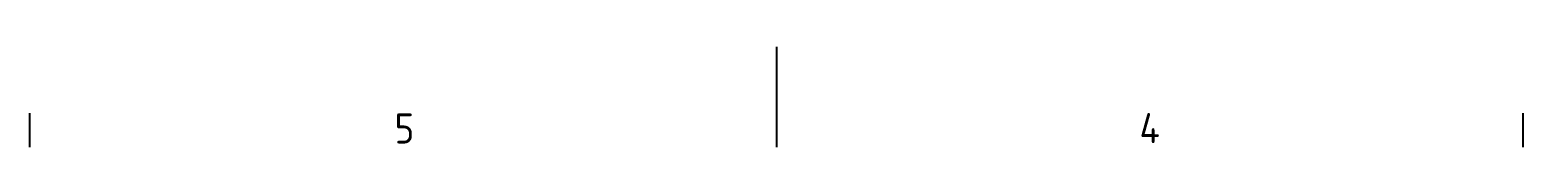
# Model space of a CAD drawing. Header units: millimetres. Extents: x 0 to 1188, y 0 to 840.
# Drawn here: x 445.5 to 742.5, y 820 to 840 of the extents above; entities that cross this region are included whole.
import ezdxf

# ---------------------------------------------------------------- set-up
doc = ezdxf.new("R2010")
doc.units = ezdxf.units.MM
doc.header["$LTSCALE"] = 2
doc.layers.get('0').update_dxf_attribs({"color": 3, "lineweight": 25})
doc.layers.add('경계(ISO)', color=7, linetype='Continuous', lineweight=25)
doc.styles.add('문자 텍스트_PSTEK_POSCO', font='isocp.shx')

# ---------------------------------------------------------------- blocks, each defined once
blk = doc.blocks.new('경계 Default Border')
at = {"layer": '경계(ISO)'}
for p, q in [((222.75, 410), (222.75, 413.4)), ((371.25, 410), (371.25, 413.4))]:
    blk.add_line(p, q, dxfattribs=at)
at = {"layer": '경계(ISO)', "flags": 128}
blk.add_lwpolyline([(297, 420), (297, 410)], dxfattribs=at)
at = {"layer": '경계(ISO)', "color": 2, "char_height": 3, "attachment_point": 7, "style": '문자 텍스트_PSTEK_POSCO'}
for s, insert in [('5', (259.02, 410.37)), ('4', (333.1, 410.4))]:
    blk.add_mtext(s, dxfattribs=dict(at, insert=insert))

msp = doc.modelspace()

# ---------------------------------------------------------------- block references
at = {"xscale": 2, "yscale": 2, "zscale": 2}
msp.add_blockref('경계 Default Border', (0, 0), dxfattribs=at)

doc.saveas('drawing.dxf')
